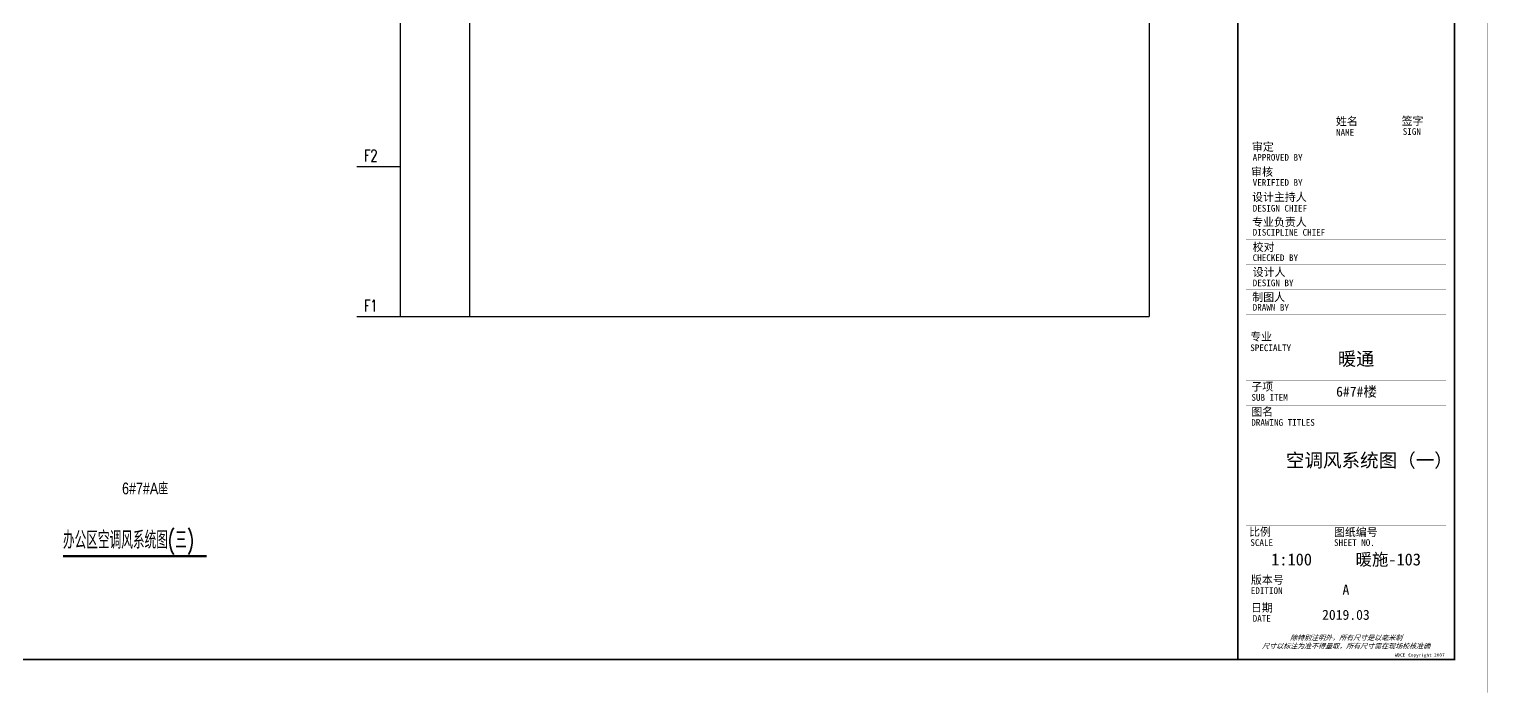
# Model space of a CAD drawing. Extents: x -778003 to -147913, y -2164908 to -814216.
# Drawn here: x -443770 to -400023, y -1099657 to -1079768 of the extents above; entities that cross this region are included whole.
import ezdxf
from ezdxf.enums import TextEntityAlignment as Align

# ---------------------------------------------------------------- set-up
doc = ezdxf.new("R2010")
doc.units = 0
doc.header["$LTSCALE"] = 1000
doc.header["$MEASUREMENT"] = 0
doc.layers.get('0').update_dxf_attribs({"linetype": 'CONTINUOUS'})
for name, color, linetype in [('ACS_COM', 7, 'CONTINUOUS'), ('DIM_SYMB', 3, 'CONTINUOUS'), ('字', 7, 'CONTINUOUS')]:
    doc.layers.add(name, color=color, linetype=linetype)
doc.layers.add('H-辅助', color=7, linetype='CONTINUOUS', lineweight=20)
doc.styles.add('$0$华文细黑', font='STXIHEI.TTF', dxfattribs={"height": 10})
doc.styles.add('GB-100', font='ROS', dxfattribs={"width": 0.8, "height": 300, "bigfont": 'JD'})
doc.styles.add('JD', font='ROMANS2.shx', dxfattribs={"width": 0.7, "bigfont": 'HZDF2.shx'})
doc.styles.add('华文细黑', font='STXIHEI.TTF', dxfattribs={"height": 10})

# ---------------------------------------------------------------- blocks, each defined once
blk = doc.blocks.new('WDCE Copyright200X')
at = {"const_width": 0.016}
blk.add_lwpolyline([(-10.6, 1.26, 1), (-11.4, 1.26, 1)], format="xyb", close=True, dxfattribs=at)
at = {"style": '华文细黑'}
for s, p in [('WDCE ', (-11.46, 0.5)), ('     Copyright ', (-3.51, 0.5))]:
    blk.add_text(s, height=1, dxfattribs=at).set_placement(p, align=Align.BOTTOM_RIGHT)
blk.add_text('c', height=0.6, dxfattribs=at).set_placement((-11.04, 1.35), align=Align.MIDDLE_CENTER)
blk.add_attdef('200X', text='', height=1, dxfattribs=at).set_placement((-0.45, 0.5), align=Align.BOTTOM_RIGHT)
blk = doc.blocks.new('A1')
for points, const_width in [([(-584266, -1025182), (-500166, -1025182), (-500166, -965782), (-584266, -965782)], 5), ([(-507666, -966782), (-581766, -966782), (-581766, -1024182), (-507666, -1024182)], 50), ([(-507666, -1024182), (-501166, -1024182), (-501166, -974132), (-507666, -974132)], 50)]:
    blk.add_lwpolyline(points, close=True, dxfattribs=dict(const_width=const_width))
at = {"const_width": 5}
for points in [[(-507416, -1013856), (-501416, -1013856), (-501416, -1007856), (-507416, -1007856), (-507416, -1013856)], [(-504916, -1007856), (-504916, -1013856)], [(-503166, -1007856), (-503166, -1013856)], [(-507416, -1008606), (-501416, -1008606)], [(-507416, -1009356), (-501416, -1009356)], [(-507416, -1010106), (-501416, -1010106)], [(-507416, -1010856), (-501416, -1010856)], [(-507416, -1011606), (-501416, -1011606)], [(-507416, -1012356), (-501416, -1012356)], [(-507416, -1013106), (-501416, -1013106)], [(-507416, -1014332), (-501416, -1014332), (-501416, -1023182), (-507416, -1023182), (-507416, -1014332)], [(-507416, -1015832), (-501416, -1015832)], [(-507416, -1016582), (-501416, -1016582)], [(-507416, -1020182), (-501416, -1020182)], [(-504916, -1020182), (-504916, -1021582)], [(-507416, -1021582), (-501416, -1021582)], [(-507416, -1022382), (-501416, -1022382)], [(-542216, -1025182), (-542216, -1024982)]]:
    blk.add_lwpolyline(points, dxfattribs=at)
at = {"xscale": 100, "yscale": 100, "zscale": 100}
blk.add_blockref('WDCE Copyright200X', (-501416, -1024182), dxfattribs=at).add_auto_attribs({'200X': '2007'})
at = {"style": '华文细黑'}
for s, height, p in [('姓名', 240, (-504717, -1007934)), ('签字', 240, (-502747, -1007925)), ('NAME', 200, (-504716, -1008286)), ('SIGN', 200, (-502716, -1008262)), ('审定', 240, (-507239, -1008701)), ('APPROVED BY', 200, (-507216, -1009038)), ('审核', 240, (-507262, -1009452)), ('VERIFIED BY', 200, (-507216, -1009790)), ('设计主持人', 240, (-507234, -1010206)), ('专业负责人', 240, (-507233, -1010956)), ('DESIGN CHIEF', 200, (-507216, -1010563)), ('DISCIPLINE CHIEF', 200, (-507216, -1011283)), ('校对', 240, (-507216, -1011706)), ('CHECKED BY', 200, (-507216, -1012045)), ('设计人', 240, (-507216, -1012456)), ('制图人', 240, (-507227, -1013206)), ('DESIGN BY', 200, (-507216, -1012799)), ('DRAWN BY', 200, (-507216, -1013532)), ('专业', 240, (-507289, -1014389)), ('SPECIALTY', 200, (-507289, -1014744)), ('SUB ITEM', 200, (-507254, -1016232)), ('子项', 240, (-507254, -1015890)), ('图名', 240, (-507257, -1016641)), ('DRAWING TITLES', 200, (-507257, -1016982)), ('比例', 240, (-507322, -1020240)), ('SCALE', 200, (-507285, -1020582)), ('SHEET NO.', 200, (-504777, -1020582)), ('图纸编号', 240, (-504777, -1020249)), ('版本号', 240, (-507267, -1021679)), ('EDITION', 200, (-507272, -1022021)), ('日期', 240, (-507267, -1022514)), ('DATE', 200, (-507216, -1022855))]:
    blk.add_text(s, height=height, dxfattribs=at).set_placement(p, align=Align.TOP_LEFT)
at = {"color": 4, "style": '华文细黑'}
for s, p in [('A', (-504420, -1022241)), ('2019.03', (-504420, -1022997))]:
    blk.add_text(s, height=300, dxfattribs=at).set_placement(p, align=Align.CENTER)
at = {"style": '华文细黑', "oblique": 20}
for s, p in [('除特别注明外，所有尺寸是以毫米制', (-504416, -1023532)), ('尺寸以标注为准不得量取，所有尺寸需在现场校核准确', (-504416, -1023782))]:
    blk.add_text(s, height=150, dxfattribs=at).set_placement(p, align=Align.MIDDLE_CENTER)

msp = doc.modelspace()

# ---------------------------------------------------------------- linework, layer by layer
for p, q in [((-430549.1, -1088381.2), (-430549.1, -1046080.8)), ((-433939.8, -1083881.2), (-432645.2, -1083881.2)), ((-433939.8, -1088381.2), (-432645.2, -1088381.2))]:
    msp.add_line(p, q)
msp.add_lwpolyline([(-481625.2, -1041254.7), (-401025.2, -1041254.7), (-401025.2, -1098654.7), (-481625.2, -1098654.7)], close=True)
at = {"layer": 'ACS_COM'}
for p, q in [((-432645.2, -1046080.8), (-432645.2, -1088381.2)), ((-410176.6, -1046080.8), (-410176.6, -1088381.3)), ((-432645.2, -1088381.2), (-410176.6, -1088381.3))]:
    msp.add_line(p, q, dxfattribs=at)
at = {"layer": 'DIM_SYMB', "const_width": 70}
msp.add_lwpolyline([(-442755.9, -1095564.5), (-438449.4, -1095564.5)], dxfattribs=at)

# ---------------------------------------------------------------- block references
msp.add_blockref('A1', (100141.1, -74472.9))

# ---------------------------------------------------------------- texts
at = {"linetype": 'Continuous', "style": 'JD', "width": 0.7}
for s, p in [('F2', (-433723.9, -1083730.2)), ('F1', (-433723.9, -1088230.3))]:
    msp.add_text(s, height=350, dxfattribs=at).set_placement(p)
at = {"layer": 'DIM_SYMB', "color": 7, "style": 'JD', "width": 0.7}
msp.add_text('办公区空调风系统图(三)', height=525.738, dxfattribs=at).set_placement((-442755.9, -1095341.8))
at = {"layer": 'H-辅助', "style": 'GB-100', "width": 0.8}
msp.add_text('6#7#A座', height=350, dxfattribs=at).set_placement((-440982.6, -1093707.2))
at = {"layer": '字'}
for s, height, style, p in [('暖通', 400, '华文细黑', (-404518.9, -1089847.8)), ('6#7#楼', 300, '华文细黑', (-404571.9, -1090780.6)), ('空调风系统图（一）', 407.75, '$0$华文细黑', (-406079.1, -1092893.7)), ('1:100', 360, '华文细黑', (-406521.2, -1095840)), ('暖施-103', 360, '华文细黑', (-403989.9, -1095840))]:
    msp.add_text(s, height=height, dxfattribs=dict(at, style=style)).set_placement(p)

doc.saveas('drawing.dxf')
